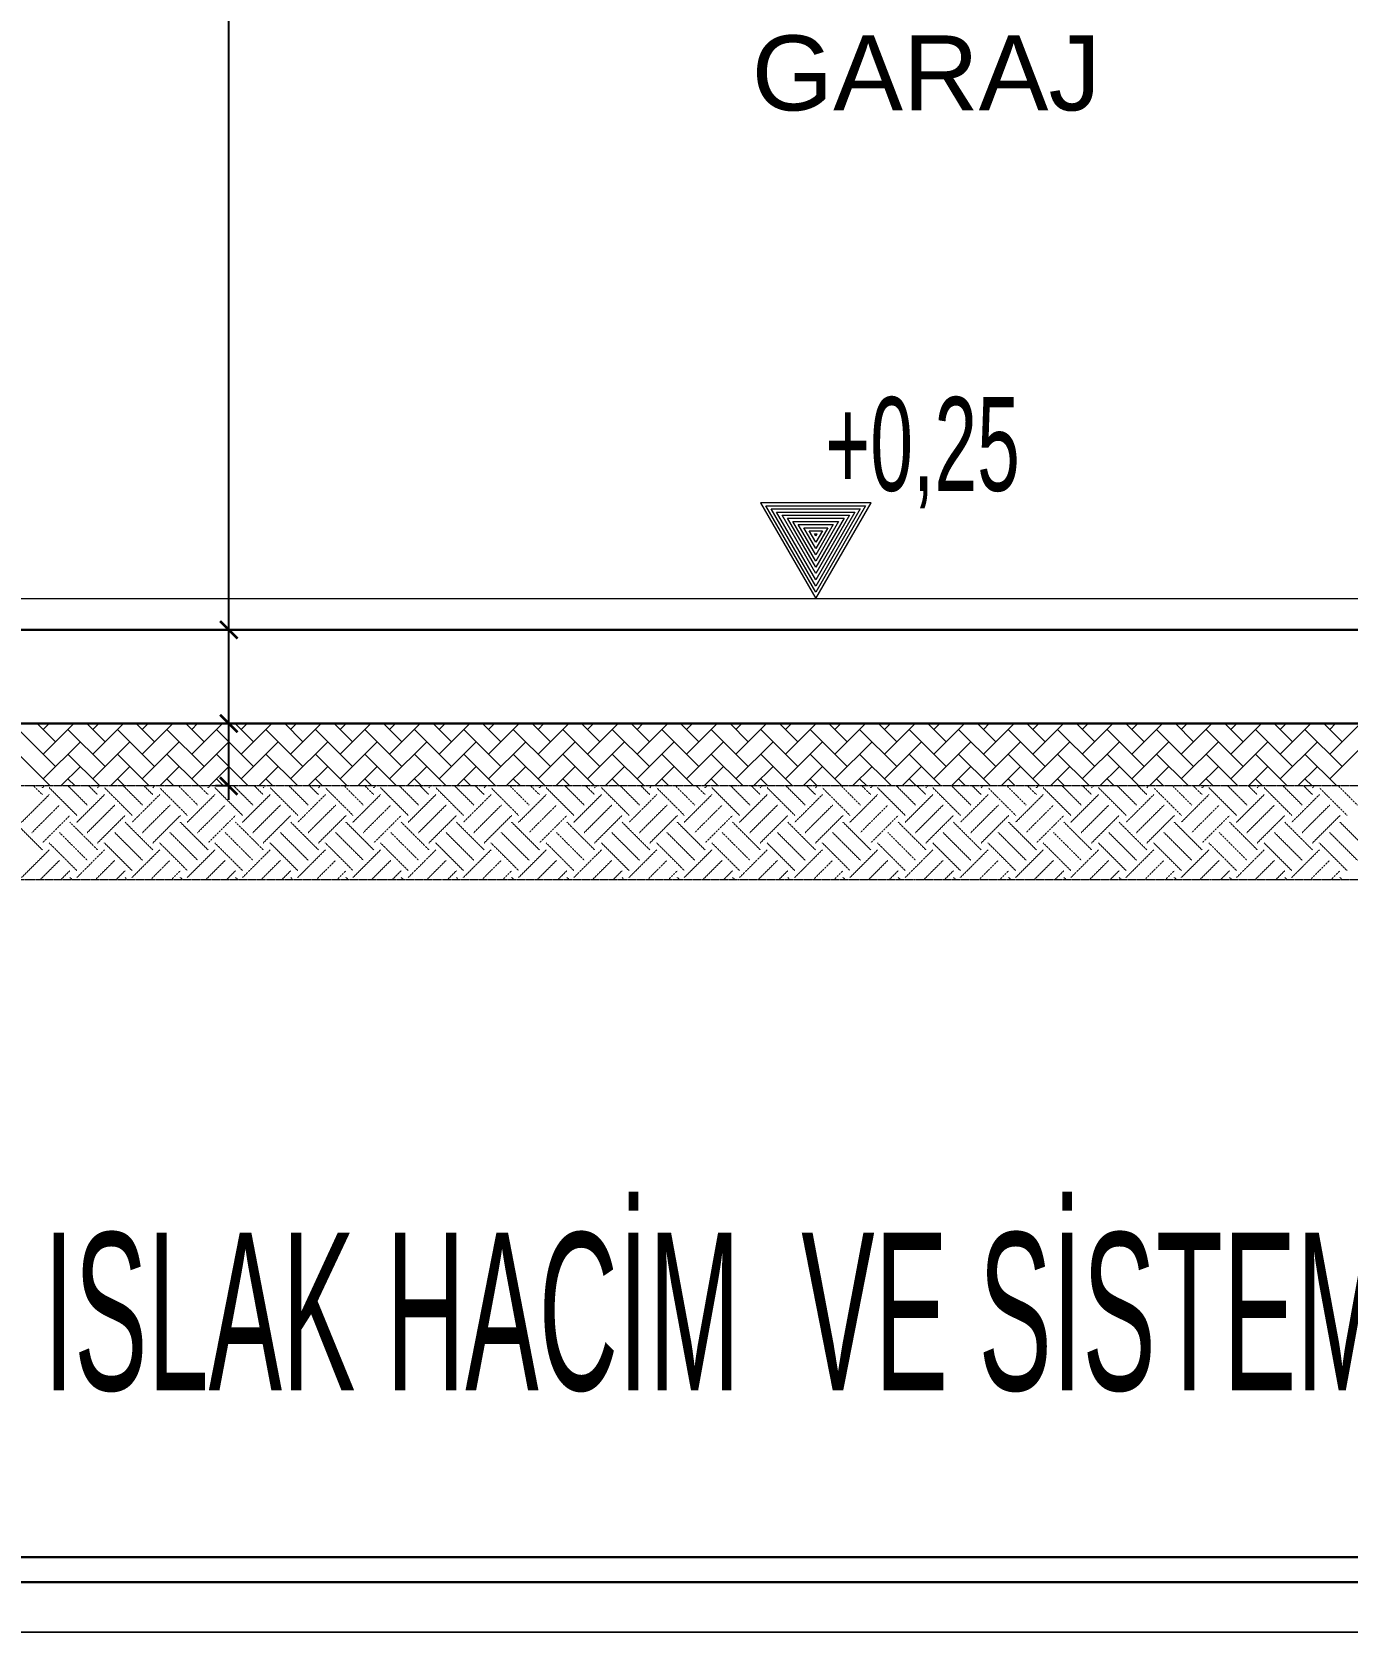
# Model space of a CAD drawing. Extents: x 775040 to 808375, y 4159409 to 4163651.
# Drawn here: x 802654 to 803180, y 4159409 to 4160049 of the extents above; entities that cross this region are included whole.
import ezdxf

# ---------------------------------------------------------------- set-up
doc = ezdxf.new("R2010")
doc.units = 0
doc.header["$MEASUREMENT"] = 0
doc.linetypes.add('DASHED2', pattern=[0.1875, 0.125, -0.0625])
doc.linetypes.add('DUZ', pattern=[500, 500])
doc.layers.get('0').update_dxf_attribs({"linetype": 'DUZ'})
for name, color, linetype, lineweight in [('25yazi', 255, 'Continuous', 15), ('KALIN', 30, 'Continuous', 18), ('P-HatchLight', 200, 'Continuous', 5), ('P-Levels', 240, 'Continuous', 20), ('P-Oklar', 31, 'Continuous', 18), ('Z_antet', 31, 'Continuous', 30), ('Z_iç ölçü dikey', 111, 'Continuous', 25), ('Z_kesit döşeme', 5, 'Continuous', 30), ('Z_sıva', 241, 'Continuous', 5), ('Z_tarama', 8, 'Continuous', 5), ('Z_yazı', 4, 'Continuous', 20)]:
    doc.layers.add(name, color=color, linetype=linetype, lineweight=lineweight)
doc.layers.add('kot', color=4, linetype='Continuous')
doc.styles.add('50', font='swisscl.ttf', dxfattribs={"height": 50})
doc.styles.add('ARIAL', font='ariblk.ttf', dxfattribs={"height": 1})
doc.styles.add('SIMPLEX', font='arial.ttf', dxfattribs={"width": 0.5})

# ---------------------------------------------------------------- blocks, each defined once
blk = doc.blocks.new('KOTLAMAGORUNUS KESITTE')
at = {"layer": 'P-HatchLight'}
for points in [[(0.1521, 0.1484), (0.0722, 0.01), (-0.0077, 0.1484)], [(0.1434, 0.1434), (0.0722, 0.02), (0.0009, 0.1434)], [(0.1348, 0.1384), (0.0722, 0.03), (0.0096, 0.1384)], [(0.1261, 0.1334), (0.0722, 0.04), (0.0183, 0.1334)], [(0.1175, 0.1284), (0.0722, 0.05), (0.0269, 0.1284)], [(0.1088, 0.1234), (0.0722, 0.06), (0.0356, 0.1234)], [(0.1001, 0.1184), (0.0722, 0.07), (0.0442, 0.1184)], [(0.0915, 0.1134), (0.0722, 0.08), (0.0529, 0.1134)], [(0.0828, 0.1084), (0.0722, 0.09), (0.0616, 0.1084)], [(0.0742, 0.1034), (0.0722, 0.1), (0.0702, 0.1034)]]:
    blk.add_lwpolyline(points, close=True, dxfattribs=at)
at = {"layer": 'P-Oklar', "color": 2, "ltscale": 0.5}
blk.add_line((0, 0), (0.7795, 0), dxfattribs=at)
blk.add_lwpolyline([(-0.0164, 0.1534), (0.0722, 0), (0.1608, 0.1534)], close=True, dxfattribs=at)
at = {"layer": 'P-Levels', "color": 7, "style": '50', "width": 0.8}
blk.add_attdef('%%P0.00', (-0.0314, 0.1775), '', height=0.15, dxfattribs=at)
blk = doc.blocks.new('_ARCHTICK')
at = {"color": 0, "linetype": 'ByBlock', "const_width": 0.15}
blk.add_lwpolyline([(-0.5, -0.5), (0.5, 0.5)], dxfattribs=at)

msp = doc.modelspace()

# ---------------------------------------------------------------- linework, layer by layer
at = {"layer": 'KALIN'}
for p, q in [((801720.3, 4159408.75), (808375.4, 4159408.75)), ((808375.4, 4159408.75), (801740.3, 4159408.75))]:
    msp.add_line(p, q, dxfattribs=at)
at = {"layer": 'Z_antet'}
for p, q in [((801870.3, 4159438.75), (808375.4, 4159438.75)), ((808375.4, 4159428.75), (801860.3, 4159428.75))]:
    msp.add_line(p, q, dxfattribs=at)
at = {"layer": 'Z_iç ölçü dikey', "linetype": 'Continuous'}
for p, q in [((802733.03, 4159804.27), (802733.03, 4160547.77)), ((802733.03, 4159766.77), (802733.03, 4159815.27)), ((802733.03, 4159809.77), (802727.73, 4159809.77)), ((802733.03, 4159809.77), (802727.73, 4159809.77)), ((802733.03, 4159741.77), (802733.03, 4159777.77)), ((802733.03, 4159772.27), (802727.73, 4159772.27)), ((802733.03, 4159772.27), (802727.73, 4159772.27)), ((802733.03, 4159747.27), (802727.73, 4159747.27))]:
    msp.add_line(p, q, dxfattribs=at)
at = {"layer": 'Z_kesit döşeme', "linetype": 'Continuous'}
msp.add_lwpolyline([(806062.59, 4159809.77), (802323.76, 4159809.77), (802323.76, 4159622.27), (802473.76, 4159622.27), (802473.76, 4159772.27), (803786.26, 4159772.27), (803786.26, 4159622.27), (803936.26, 4159622.27), (803936.26, 4159772.27), (804786.26, 4159772.27), (804786.26, 4159622.27), (804936.26, 4159622.27), (804936.26, 4159772.27), (806062.59, 4159772.27)], dxfattribs=at)
at = {"layer": 'Z_sıva', "linetype": 'Continuous'}
msp.add_line((802398.76, 4159822.27), (803845.44, 4159822.27), dxfattribs=at)
at = {"layer": 'Z_tarama', "ltscale": 50}
for p, q in [((802663.75, 4159764.94), (802656.42, 4159772.27)), ((802658.8, 4159769.89), (802661.18, 4159772.27)), ((802658.8, 4159759.99), (802671.08, 4159772.27)), ((802683.55, 4159764.94), (802676.22, 4159772.27)), ((802678.6, 4159769.89), (802680.98, 4159772.27)), ((802678.6, 4159759.99), (802690.88, 4159772.27)), ((802703.35, 4159764.94), (802696.02, 4159772.27)), ((802698.4, 4159769.89), (802700.77, 4159772.27)), ((802698.4, 4159759.99), (802710.67, 4159772.27)), ((802723.14, 4159764.94), (802715.82, 4159772.27)), ((802718.2, 4159769.89), (802720.57, 4159772.27)), ((802718.2, 4159759.99), (802730.47, 4159772.27)), ((802742.94, 4159764.94), (802735.62, 4159772.27)), ((802737.99, 4159769.89), (802740.37, 4159772.27)), ((802737.99, 4159759.99), (802750.27, 4159772.27)), ((802762.74, 4159764.94), (802755.41, 4159772.27)), ((802757.79, 4159769.89), (802760.17, 4159772.27)), ((802757.79, 4159759.99), (802770.07, 4159772.27)), ((802782.54, 4159764.94), (802775.21, 4159772.27)), ((802777.59, 4159769.89), (802779.97, 4159772.27)), ((802777.59, 4159759.99), (802789.87, 4159772.27)), ((802802.34, 4159764.94), (802795.01, 4159772.27)), ((802797.39, 4159769.89), (802799.77, 4159772.27)), ((802797.39, 4159759.99), (802809.67, 4159772.27)), ((802822.14, 4159764.94), (802814.81, 4159772.27)), ((802817.19, 4159769.89), (802819.57, 4159772.27)), ((802817.19, 4159759.99), (802829.47, 4159772.27)), ((802841.94, 4159764.94), (802834.61, 4159772.27)), ((802836.99, 4159769.89), (802839.37, 4159772.27)), ((802836.99, 4159759.99), (802849.27, 4159772.27)), ((802861.74, 4159764.94), (802854.41, 4159772.27)), ((802856.79, 4159769.89), (802859.17, 4159772.27)), ((802856.79, 4159759.99), (802869.07, 4159772.27)), ((802881.54, 4159764.94), (802874.21, 4159772.27)), ((802876.59, 4159769.89), (802878.97, 4159772.27)), ((802876.59, 4159759.99), (802888.86, 4159772.27)), ((802901.34, 4159764.94), (802894.01, 4159772.27)), ((802896.39, 4159769.89), (802898.76, 4159772.27)), ((802896.39, 4159759.99), (802908.66, 4159772.27)), ((802921.13, 4159764.94), (802913.81, 4159772.27)), ((802916.19, 4159769.89), (802918.56, 4159772.27)), ((802916.19, 4159759.99), (802928.46, 4159772.27)), ((802940.93, 4159764.94), (802933.61, 4159772.27)), ((802935.98, 4159769.89), (802938.36, 4159772.27)), ((802935.98, 4159759.99), (802948.26, 4159772.27)), ((802960.73, 4159764.94), (802953.4, 4159772.27)), ((802955.78, 4159769.89), (802958.16, 4159772.27)), ((802955.78, 4159759.99), (802968.06, 4159772.27)), ((802980.53, 4159764.94), (802973.2, 4159772.27)), ((802975.58, 4159769.89), (802977.96, 4159772.27)), ((802975.58, 4159759.99), (802987.86, 4159772.27)), ((803000.33, 4159764.94), (802993, 4159772.27)), ((802995.38, 4159769.89), (802997.76, 4159772.27)), ((802995.38, 4159759.99), (803007.66, 4159772.27)), ((803020.13, 4159764.94), (803012.8, 4159772.27)), ((803015.18, 4159769.89), (803017.56, 4159772.27)), ((803015.18, 4159759.99), (803027.46, 4159772.27)), ((803039.93, 4159764.94), (803032.6, 4159772.27)), ((803034.98, 4159769.89), (803037.36, 4159772.27)), ((803034.98, 4159759.99), (803047.26, 4159772.27)), ((803059.73, 4159764.94), (803052.4, 4159772.27)), ((803054.78, 4159769.89), (803057.16, 4159772.27)), ((803054.78, 4159759.99), (803067.06, 4159772.27)), ((803079.53, 4159764.94), (803072.2, 4159772.27)), ((803074.58, 4159769.89), (803076.96, 4159772.27)), ((803074.58, 4159759.99), (803086.85, 4159772.27)), ((803099.33, 4159764.94), (803092, 4159772.27)), ((803094.38, 4159769.89), (803096.75, 4159772.27)), ((803094.38, 4159759.99), (803106.65, 4159772.27)), ((803119.12, 4159764.94), (803111.8, 4159772.27)), ((803114.17, 4159769.89), (803116.55, 4159772.27)), ((803114.17, 4159759.99), (803126.45, 4159772.27)), ((803138.92, 4159764.94), (803131.6, 4159772.27)), ((803133.97, 4159769.89), (803136.35, 4159772.27)), ((803133.97, 4159759.99), (803146.25, 4159772.27)), ((803158.72, 4159764.94), (803151.39, 4159772.27)), ((803153.77, 4159769.89), (803156.15, 4159772.27)), ((803153.77, 4159759.99), (803166.05, 4159772.27)), ((803178.52, 4159764.94), (803171.19, 4159772.27)), ((803173.57, 4159769.89), (803175.95, 4159772.27)), ((803173.57, 4159759.99), (803185.85, 4159772.27)), ((802663.75, 4159755.04), (802648.9, 4159769.89)), ((802658.8, 4159750.09), (802673.65, 4159764.94)), ((802683.55, 4159755.04), (802668.7, 4159769.89)), ((802678.6, 4159750.09), (802693.45, 4159764.94)), ((802703.35, 4159755.04), (802688.5, 4159769.89)), ((802698.4, 4159750.09), (802713.25, 4159764.94)), ((802723.14, 4159755.04), (802708.3, 4159769.89)), ((802718.2, 4159750.09), (802733.04, 4159764.94)), ((802742.94, 4159755.04), (802728.09, 4159769.89)), ((802737.99, 4159750.09), (802752.84, 4159764.94)), ((802762.74, 4159755.04), (802747.89, 4159769.89)), ((802757.79, 4159750.09), (802772.64, 4159764.94)), ((802782.54, 4159755.04), (802767.69, 4159769.89)), ((802777.59, 4159750.09), (802792.44, 4159764.94)), ((802802.34, 4159755.04), (802787.49, 4159769.89)), ((802797.39, 4159750.09), (802812.24, 4159764.94)), ((802822.14, 4159755.04), (802807.29, 4159769.89)), ((802817.19, 4159750.09), (802832.04, 4159764.94)), ((802841.94, 4159755.04), (802827.09, 4159769.89)), ((802836.99, 4159750.09), (802851.84, 4159764.94)), ((802861.74, 4159755.04), (802846.89, 4159769.89)), ((802856.79, 4159750.09), (802871.64, 4159764.94)), ((802881.54, 4159755.04), (802866.69, 4159769.89)), ((802876.59, 4159750.09), (802891.44, 4159764.94)), ((802901.34, 4159755.04), (802886.49, 4159769.89)), ((802896.39, 4159750.09), (802911.24, 4159764.94)), ((802921.13, 4159755.04), (802906.29, 4159769.89)), ((802916.19, 4159750.09), (802931.03, 4159764.94)), ((802940.93, 4159755.04), (802926.08, 4159769.89)), ((802935.98, 4159750.09), (802950.83, 4159764.94)), ((802960.73, 4159755.04), (802945.88, 4159769.89)), ((802955.78, 4159750.09), (802970.63, 4159764.94)), ((802980.53, 4159755.04), (802965.68, 4159769.89)), ((802975.58, 4159750.09), (802990.43, 4159764.94)), ((803000.33, 4159755.04), (802985.48, 4159769.89)), ((802995.38, 4159750.09), (803010.23, 4159764.94)), ((803020.13, 4159755.04), (803005.28, 4159769.89)), ((803015.18, 4159750.09), (803030.03, 4159764.94)), ((803039.93, 4159755.04), (803025.08, 4159769.89)), ((803034.98, 4159750.09), (803049.83, 4159764.94)), ((803059.73, 4159755.04), (803044.88, 4159769.89)), ((803054.78, 4159750.09), (803069.63, 4159764.94)), ((803079.53, 4159755.04), (803064.68, 4159769.89)), ((803074.58, 4159750.09), (803089.43, 4159764.94)), ((803099.33, 4159755.04), (803084.48, 4159769.89)), ((803094.38, 4159750.09), (803109.23, 4159764.94)), ((803119.12, 4159755.04), (803104.28, 4159769.89)), ((803114.17, 4159750.09), (803129.02, 4159764.94)), ((803138.92, 4159755.04), (803124.07, 4159769.89)), ((803133.97, 4159750.09), (803148.82, 4159764.94)), ((803158.72, 4159755.04), (803143.87, 4159769.89)), ((803153.77, 4159750.09), (803168.62, 4159764.94)), ((803178.52, 4159755.04), (803163.67, 4159769.89)), ((803173.57, 4159750.09), (803188.42, 4159764.94)), ((802661.62, 4159747.27), (802648.9, 4159759.99)), ((802681.42, 4159747.27), (802668.7, 4159759.99)), ((802701.22, 4159747.27), (802688.5, 4159759.99)), ((802721.02, 4159747.27), (802708.3, 4159759.99)), ((802740.82, 4159747.27), (802728.09, 4159759.99)), ((802760.62, 4159747.27), (802747.89, 4159759.99)), ((802780.41, 4159747.27), (802767.69, 4159759.99)), ((802800.21, 4159747.27), (802787.49, 4159759.99)), ((802820.01, 4159747.27), (802807.29, 4159759.99)), ((802839.81, 4159747.27), (802827.09, 4159759.99)), ((802859.61, 4159747.27), (802846.89, 4159759.99)), ((802879.41, 4159747.27), (802866.69, 4159759.99)), ((802899.21, 4159747.27), (802886.49, 4159759.99)), ((802919.01, 4159747.27), (802906.29, 4159759.99)), ((802938.81, 4159747.27), (802926.08, 4159759.99)), ((802958.61, 4159747.27), (802945.88, 4159759.99)), ((802978.4, 4159747.27), (802965.68, 4159759.99)), ((802998.2, 4159747.27), (802985.48, 4159759.99)), ((803018, 4159747.27), (803005.28, 4159759.99)), ((803037.8, 4159747.27), (803025.08, 4159759.99)), ((803057.6, 4159747.27), (803044.88, 4159759.99)), ((803077.4, 4159747.27), (803064.68, 4159759.99)), ((803097.2, 4159747.27), (803084.48, 4159759.99)), ((803117, 4159747.27), (803104.28, 4159759.99)), ((803136.8, 4159747.27), (803124.07, 4159759.99)), ((803156.6, 4159747.27), (803143.87, 4159759.99)), ((803176.39, 4159747.27), (803163.67, 4159759.99)), ((802665.88, 4159747.27), (802673.65, 4159755.04)), ((802685.67, 4159747.27), (802693.45, 4159755.04)), ((802705.47, 4159747.27), (802713.25, 4159755.04)), ((802725.27, 4159747.27), (802733.04, 4159755.04)), ((802745.07, 4159747.27), (802752.84, 4159755.04)), ((802764.87, 4159747.27), (802772.64, 4159755.04)), ((802784.67, 4159747.27), (802792.44, 4159755.04)), ((802804.47, 4159747.27), (802812.24, 4159755.04)), ((802824.27, 4159747.27), (802832.04, 4159755.04)), ((802844.07, 4159747.27), (802851.84, 4159755.04)), ((802863.86, 4159747.27), (802871.64, 4159755.04)), ((802883.66, 4159747.27), (802891.44, 4159755.04)), ((802903.46, 4159747.27), (802911.24, 4159755.04)), ((802923.26, 4159747.27), (802931.03, 4159755.04)), ((802943.06, 4159747.27), (802950.83, 4159755.04)), ((802962.86, 4159747.27), (802970.63, 4159755.04)), ((802982.66, 4159747.27), (802990.43, 4159755.04)), ((803002.46, 4159747.27), (803010.23, 4159755.04)), ((803022.26, 4159747.27), (803030.03, 4159755.04)), ((803042.06, 4159747.27), (803049.83, 4159755.04)), ((803061.85, 4159747.27), (803069.63, 4159755.04)), ((803081.65, 4159747.27), (803089.43, 4159755.04)), ((803101.45, 4159747.27), (803109.23, 4159755.04)), ((803121.25, 4159747.27), (803129.02, 4159755.04)), ((803141.05, 4159747.27), (803148.82, 4159755.04)), ((803160.85, 4159747.27), (803168.62, 4159755.04)), ((802671.52, 4159747.27), (802668.7, 4159750.09)), ((802691.32, 4159747.27), (802688.5, 4159750.09)), ((802711.12, 4159747.27), (802708.3, 4159750.09)), ((802730.92, 4159747.27), (802728.09, 4159750.09)), ((802750.72, 4159747.27), (802747.89, 4159750.09)), ((802770.52, 4159747.27), (802767.69, 4159750.09)), ((802790.31, 4159747.27), (802787.49, 4159750.09)), ((802810.11, 4159747.27), (802807.29, 4159750.09)), ((802829.91, 4159747.27), (802827.09, 4159750.09)), ((802849.71, 4159747.27), (802846.89, 4159750.09)), ((802869.51, 4159747.27), (802866.69, 4159750.09)), ((802889.31, 4159747.27), (802886.49, 4159750.09)), ((802909.11, 4159747.27), (802906.29, 4159750.09)), ((802928.91, 4159747.27), (802926.08, 4159750.09)), ((802948.71, 4159747.27), (802945.88, 4159750.09)), ((802968.51, 4159747.27), (802965.68, 4159750.09)), ((802988.3, 4159747.27), (802985.48, 4159750.09)), ((803008.1, 4159747.27), (803005.28, 4159750.09)), ((803027.9, 4159747.27), (803025.08, 4159750.09)), ((803047.7, 4159747.27), (803044.88, 4159750.09)), ((803067.5, 4159747.27), (803064.68, 4159750.09)), ((803087.3, 4159747.27), (803084.48, 4159750.09)), ((803107.1, 4159747.27), (803104.28, 4159750.09)), ((803126.9, 4159747.27), (803124.07, 4159750.09)), ((803146.7, 4159747.27), (803143.87, 4159750.09)), ((803166.5, 4159747.27), (803163.67, 4159750.09))]:
    msp.add_line(p, q, dxfattribs=at)
at = {"layer": 'Z_tarama', "linetype": 'DASHED2'}
for p, q in [((803786.26, 4159747.27), (802473.76, 4159747.27)), ((802658.44, 4159743.79), (802654.97, 4159747.27)), ((802658.44, 4159746.56), (802659.16, 4159747.27)), ((802672.26, 4159735.51), (802661.21, 4159746.56)), ((802676.4, 4159739.65), (802668.78, 4159747.27)), ((802680.54, 4159743.79), (802677.07, 4159747.27)), ((802680.54, 4159746.56), (802681.25, 4159747.27)), ((802694.35, 4159735.51), (802683.3, 4159746.56)), ((802698.5, 4159739.65), (802690.88, 4159747.27)), ((802702.64, 4159743.79), (802699.16, 4159747.27)), ((802702.64, 4159746.56), (802703.35, 4159747.27)), ((802716.45, 4159735.51), (802705.4, 4159746.56)), ((802720.59, 4159739.65), (802712.97, 4159747.27)), ((802724.74, 4159743.79), (802721.26, 4159747.27)), ((802724.74, 4159746.56), (802725.45, 4159747.27)), ((802738.55, 4159735.51), (802727.5, 4159746.56)), ((802742.69, 4159739.65), (802735.07, 4159747.27)), ((802746.83, 4159743.79), (802743.36, 4159747.27)), ((802746.83, 4159746.56), (802747.55, 4159747.27)), ((802760.64, 4159735.51), (802749.6, 4159746.56)), ((802764.79, 4159739.65), (802757.17, 4159747.27)), ((802768.93, 4159743.79), (802765.45, 4159747.27)), ((802768.93, 4159746.56), (802769.64, 4159747.27)), ((802782.74, 4159735.51), (802771.69, 4159746.56)), ((802786.88, 4159739.65), (802779.27, 4159747.27)), ((802791.03, 4159743.79), (802787.55, 4159747.27)), ((802791.03, 4159746.56), (802791.74, 4159747.27)), ((802804.84, 4159735.51), (802793.79, 4159746.56)), ((802808.98, 4159739.65), (802801.36, 4159747.27)), ((802813.12, 4159743.79), (802809.65, 4159747.27)), ((802813.12, 4159746.56), (802813.84, 4159747.27)), ((802826.93, 4159735.51), (802815.89, 4159746.56)), ((802831.08, 4159739.65), (802823.46, 4159747.27)), ((802835.22, 4159743.79), (802831.75, 4159747.27)), ((802835.22, 4159746.56), (802835.93, 4159747.27)), ((802849.03, 4159735.51), (802837.98, 4159746.56)), ((802853.18, 4159739.65), (802845.56, 4159747.27)), ((802857.32, 4159743.79), (802853.84, 4159747.27)), ((802857.32, 4159746.56), (802858.03, 4159747.27)), ((802871.13, 4159735.51), (802860.08, 4159746.56)), ((802875.27, 4159739.65), (802867.65, 4159747.27)), ((802879.42, 4159743.79), (802875.94, 4159747.27)), ((802879.42, 4159746.56), (802880.13, 4159747.27)), ((802893.23, 4159735.51), (802882.18, 4159746.56)), ((802897.37, 4159739.65), (802889.75, 4159747.27)), ((802901.51, 4159743.79), (802898.04, 4159747.27)), ((802901.51, 4159746.56), (802902.23, 4159747.27)), ((802915.32, 4159735.51), (802904.27, 4159746.56)), ((802919.47, 4159739.65), (802911.85, 4159747.27)), ((802923.61, 4159743.79), (802920.13, 4159747.27)), ((802923.61, 4159746.56), (802924.32, 4159747.27)), ((802937.42, 4159735.51), (802926.37, 4159746.56)), ((802941.56, 4159739.65), (802933.95, 4159747.27)), ((802945.71, 4159743.79), (802942.23, 4159747.27)), ((802945.71, 4159746.56), (802946.42, 4159747.27)), ((802959.52, 4159735.51), (802948.47, 4159746.56)), ((802963.66, 4159739.65), (802956.04, 4159747.27)), ((802967.8, 4159743.79), (802964.33, 4159747.27)), ((802967.8, 4159746.56), (802968.52, 4159747.27)), ((802981.61, 4159735.51), (802970.57, 4159746.56)), ((802985.76, 4159739.65), (802978.14, 4159747.27)), ((802989.9, 4159743.79), (802986.43, 4159747.27)), ((802989.9, 4159746.56), (802990.61, 4159747.27)), ((803003.71, 4159735.51), (802992.66, 4159746.56)), ((803007.85, 4159739.65), (803000.24, 4159747.27)), ((803012, 4159743.79), (803008.52, 4159747.27)), ((803012, 4159746.56), (803012.71, 4159747.27)), ((803025.81, 4159735.51), (803014.76, 4159746.56)), ((803029.95, 4159739.65), (803022.33, 4159747.27)), ((803034.1, 4159743.79), (803030.62, 4159747.27)), ((803034.1, 4159746.56), (803034.81, 4159747.27)), ((803047.91, 4159735.51), (803036.86, 4159746.56)), ((803052.05, 4159739.65), (803044.43, 4159747.27)), ((803056.19, 4159743.79), (803052.72, 4159747.27)), ((803056.19, 4159746.56), (803056.91, 4159747.27)), ((803070, 4159735.51), (803058.95, 4159746.56)), ((803074.15, 4159739.65), (803066.53, 4159747.27)), ((803078.29, 4159743.79), (803074.81, 4159747.27)), ((803078.29, 4159746.56), (803079, 4159747.27)), ((803092.1, 4159735.51), (803081.05, 4159746.56)), ((803096.24, 4159739.65), (803088.62, 4159747.27)), ((803100.39, 4159743.79), (803096.91, 4159747.27)), ((803100.39, 4159746.56), (803101.1, 4159747.27)), ((803114.2, 4159735.51), (803103.15, 4159746.56)), ((803118.34, 4159739.65), (803110.72, 4159747.27)), ((803122.48, 4159743.79), (803119.01, 4159747.27)), ((803122.48, 4159746.56), (803123.2, 4159747.27)), ((803136.29, 4159735.51), (803125.25, 4159746.56)), ((803140.44, 4159739.65), (803132.82, 4159747.27)), ((803144.58, 4159743.79), (803141.11, 4159747.27)), ((803144.58, 4159746.56), (803145.29, 4159747.27)), ((803158.39, 4159735.51), (803147.34, 4159746.56)), ((803162.53, 4159739.65), (803154.92, 4159747.27)), ((803166.68, 4159743.79), (803163.2, 4159747.27)), ((803166.68, 4159746.56), (803167.39, 4159747.27)), ((803180.49, 4159735.51), (803169.44, 4159746.56)), ((803184.63, 4159739.65), (803177.01, 4159747.27)), ((802650.16, 4159732.75), (802661.21, 4159743.79)), ((802654.3, 4159728.6), (802665.35, 4159739.65)), ((802672.26, 4159732.75), (802683.3, 4159743.79)), ((802676.4, 4159728.6), (802687.45, 4159739.65)), ((802694.35, 4159732.75), (802705.4, 4159743.79)), ((802698.5, 4159728.6), (802709.54, 4159739.65)), ((802716.45, 4159732.75), (802727.5, 4159743.79)), ((802720.59, 4159728.6), (802731.64, 4159739.65)), ((802738.55, 4159732.75), (802749.6, 4159743.79)), ((802742.69, 4159728.6), (802753.74, 4159739.65)), ((802760.64, 4159732.75), (802771.69, 4159743.79)), ((802764.79, 4159728.6), (802775.84, 4159739.65)), ((802782.74, 4159732.75), (802793.79, 4159743.79)), ((802786.88, 4159728.6), (802797.93, 4159739.65)), ((802804.84, 4159732.75), (802815.89, 4159743.79)), ((802808.98, 4159728.6), (802820.03, 4159739.65)), ((802826.93, 4159732.75), (802837.98, 4159743.79)), ((802831.08, 4159728.6), (802842.13, 4159739.65)), ((802849.03, 4159732.75), (802860.08, 4159743.79)), ((802853.18, 4159728.6), (802864.22, 4159739.65)), ((802871.13, 4159732.75), (802882.18, 4159743.79)), ((802875.27, 4159728.6), (802886.32, 4159739.65)), ((802893.23, 4159732.75), (802904.27, 4159743.79)), ((802897.37, 4159728.6), (802908.42, 4159739.65)), ((802915.32, 4159732.75), (802926.37, 4159743.79)), ((802919.47, 4159728.6), (802930.51, 4159739.65)), ((802937.42, 4159732.75), (802948.47, 4159743.79)), ((802941.56, 4159728.6), (802952.61, 4159739.65)), ((802959.52, 4159732.75), (802970.57, 4159743.79)), ((802963.66, 4159728.6), (802974.71, 4159739.65)), ((802981.61, 4159732.75), (802992.66, 4159743.79)), ((802985.76, 4159728.6), (802996.81, 4159739.65)), ((803003.71, 4159732.75), (803014.76, 4159743.79)), ((803007.85, 4159728.6), (803018.9, 4159739.65)), ((803025.81, 4159732.75), (803036.86, 4159743.79)), ((803029.95, 4159728.6), (803041, 4159739.65)), ((803047.91, 4159732.75), (803058.95, 4159743.79)), ((803052.05, 4159728.6), (803063.1, 4159739.65)), ((803070, 4159732.75), (803081.05, 4159743.79)), ((803074.15, 4159728.6), (803085.19, 4159739.65)), ((803092.1, 4159732.75), (803103.15, 4159743.79)), ((803096.24, 4159728.6), (803107.29, 4159739.65)), ((803114.2, 4159732.75), (803125.25, 4159743.79)), ((803118.34, 4159728.6), (803129.39, 4159739.65)), ((803136.29, 4159732.75), (803147.34, 4159743.79)), ((803140.44, 4159728.6), (803151.49, 4159739.65)), ((803158.39, 4159732.75), (803169.44, 4159743.79)), ((803162.53, 4159728.6), (803173.58, 4159739.65)), ((802658.44, 4159721.7), (802647.4, 4159732.75)), ((802658.44, 4159724.46), (802669.49, 4159735.51)), ((802680.54, 4159721.7), (802669.49, 4159732.75)), ((802680.54, 4159724.46), (802691.59, 4159735.51)), ((802702.64, 4159721.7), (802691.59, 4159732.75)), ((802702.64, 4159724.46), (802713.69, 4159735.51)), ((802724.74, 4159721.7), (802713.69, 4159732.75)), ((802724.74, 4159724.46), (802735.78, 4159735.51)), ((802746.83, 4159721.7), (802735.78, 4159732.75)), ((802746.83, 4159724.46), (802757.88, 4159735.51)), ((802768.93, 4159721.7), (802757.88, 4159732.75)), ((802768.93, 4159724.46), (802779.98, 4159735.51)), ((802791.03, 4159721.7), (802779.98, 4159732.75)), ((802791.03, 4159724.46), (802802.08, 4159735.51)), ((802813.12, 4159721.7), (802802.08, 4159732.75)), ((802813.12, 4159724.46), (802824.17, 4159735.51)), ((802835.22, 4159721.7), (802824.17, 4159732.75)), ((802835.22, 4159724.46), (802846.27, 4159735.51)), ((802857.32, 4159721.7), (802846.27, 4159732.75)), ((802857.32, 4159724.46), (802868.37, 4159735.51)), ((802879.42, 4159721.7), (802868.37, 4159732.75)), ((802879.42, 4159724.46), (802890.46, 4159735.51)), ((802901.51, 4159721.7), (802890.46, 4159732.75)), ((802901.51, 4159724.46), (802912.56, 4159735.51)), ((802923.61, 4159721.7), (802912.56, 4159732.75)), ((802923.61, 4159724.46), (802934.66, 4159735.51)), ((802945.71, 4159721.7), (802934.66, 4159732.75)), ((802945.71, 4159724.46), (802956.76, 4159735.51)), ((802967.8, 4159721.7), (802956.76, 4159732.75)), ((802967.8, 4159724.46), (802978.85, 4159735.51)), ((802989.9, 4159721.7), (802978.85, 4159732.75)), ((802989.9, 4159724.46), (803000.95, 4159735.51)), ((803012, 4159721.7), (803000.95, 4159732.75)), ((803012, 4159724.46), (803023.05, 4159735.51)), ((803034.1, 4159721.7), (803023.05, 4159732.75)), ((803034.1, 4159724.46), (803045.14, 4159735.51)), ((803056.19, 4159721.7), (803045.14, 4159732.75)), ((803056.19, 4159724.46), (803067.24, 4159735.51)), ((803078.29, 4159721.7), (803067.24, 4159732.75)), ((803078.29, 4159724.46), (803089.34, 4159735.51)), ((803100.39, 4159721.7), (803089.34, 4159732.75)), ((803100.39, 4159724.46), (803111.43, 4159735.51)), ((803122.48, 4159721.7), (803111.43, 4159732.75)), ((803122.48, 4159724.46), (803133.53, 4159735.51)), ((803144.58, 4159721.7), (803133.53, 4159732.75)), ((803144.58, 4159724.46), (803155.63, 4159735.51)), ((803166.68, 4159721.7), (803155.63, 4159732.75)), ((803166.68, 4159724.46), (803177.73, 4159735.51)), ((803188.77, 4159721.7), (803177.73, 4159732.75)), ((802676.4, 4159717.55), (802665.35, 4159728.6)), ((802698.5, 4159717.55), (802687.45, 4159728.6)), ((802720.59, 4159717.55), (802709.54, 4159728.6)), ((802742.69, 4159717.55), (802731.64, 4159728.6)), ((802764.79, 4159717.55), (802753.74, 4159728.6)), ((802786.88, 4159717.55), (802775.84, 4159728.6)), ((802808.98, 4159717.55), (802797.93, 4159728.6)), ((802831.08, 4159717.55), (802820.03, 4159728.6)), ((802853.18, 4159717.55), (802842.13, 4159728.6)), ((802875.27, 4159717.55), (802864.22, 4159728.6)), ((802897.37, 4159717.55), (802886.32, 4159728.6)), ((802919.47, 4159717.55), (802908.42, 4159728.6)), ((802941.56, 4159717.55), (802930.51, 4159728.6)), ((802963.66, 4159717.55), (802952.61, 4159728.6)), ((802985.76, 4159717.55), (802974.71, 4159728.6)), ((803007.85, 4159717.55), (802996.81, 4159728.6)), ((803029.95, 4159717.55), (803018.9, 4159728.6)), ((803052.05, 4159717.55), (803041, 4159728.6)), ((803074.15, 4159717.55), (803063.1, 4159728.6)), ((803096.24, 4159717.55), (803085.19, 4159728.6)), ((803118.34, 4159717.55), (803107.29, 4159728.6)), ((803140.44, 4159717.55), (803129.39, 4159728.6)), ((803162.53, 4159717.55), (803151.49, 4159728.6)), ((803184.63, 4159717.55), (803173.58, 4159728.6)), ((802650.16, 4159710.65), (802661.21, 4159721.7)), ((802672.26, 4159713.41), (802661.21, 4159724.46)), ((802672.26, 4159710.65), (802683.3, 4159721.7)), ((802694.35, 4159713.41), (802683.3, 4159724.46)), ((802694.35, 4159710.65), (802705.4, 4159721.7)), ((802716.45, 4159713.41), (802705.4, 4159724.46)), ((802716.45, 4159710.65), (802727.5, 4159721.7)), ((802738.55, 4159713.41), (802727.5, 4159724.46)), ((802738.55, 4159710.65), (802749.6, 4159721.7)), ((802760.64, 4159713.41), (802749.6, 4159724.46)), ((802760.64, 4159710.65), (802771.69, 4159721.7)), ((802782.74, 4159713.41), (802771.69, 4159724.46)), ((802782.74, 4159710.65), (802793.79, 4159721.7)), ((802804.84, 4159713.41), (802793.79, 4159724.46)), ((802804.84, 4159710.65), (802815.89, 4159721.7)), ((802826.93, 4159713.41), (802815.89, 4159724.46)), ((802826.93, 4159710.65), (802837.98, 4159721.7)), ((802849.03, 4159713.41), (802837.98, 4159724.46)), ((802849.03, 4159710.65), (802860.08, 4159721.7)), ((802871.13, 4159713.41), (802860.08, 4159724.46)), ((802871.13, 4159710.65), (802882.18, 4159721.7)), ((802893.23, 4159713.41), (802882.18, 4159724.46)), ((802893.23, 4159710.65), (802904.27, 4159721.7)), ((802915.32, 4159713.41), (802904.27, 4159724.46)), ((802915.32, 4159710.65), (802926.37, 4159721.7)), ((802937.42, 4159713.41), (802926.37, 4159724.46)), ((802937.42, 4159710.65), (802948.47, 4159721.7)), ((802959.52, 4159713.41), (802948.47, 4159724.46)), ((802959.52, 4159710.65), (802970.57, 4159721.7)), ((802981.61, 4159713.41), (802970.57, 4159724.46)), ((802981.61, 4159710.65), (802992.66, 4159721.7)), ((803003.71, 4159713.41), (802992.66, 4159724.46)), ((803003.71, 4159710.65), (803014.76, 4159721.7)), ((803025.81, 4159713.41), (803014.76, 4159724.46)), ((803025.81, 4159710.65), (803036.86, 4159721.7)), ((803047.91, 4159713.41), (803036.86, 4159724.46)), ((803047.91, 4159710.65), (803058.95, 4159721.7)), ((803070, 4159713.41), (803058.95, 4159724.46)), ((803070, 4159710.65), (803081.05, 4159721.7)), ((803092.1, 4159713.41), (803081.05, 4159724.46)), ((803092.1, 4159710.65), (803103.15, 4159721.7)), ((803114.2, 4159713.41), (803103.15, 4159724.46)), ((803114.2, 4159710.65), (803125.25, 4159721.7)), ((803136.29, 4159713.41), (803125.25, 4159724.46)), ((803136.29, 4159710.65), (803147.34, 4159721.7)), ((803158.39, 4159713.41), (803147.34, 4159724.46)), ((803158.39, 4159710.65), (803169.44, 4159721.7)), ((803180.49, 4159713.41), (803169.44, 4159724.46)), ((802657.57, 4159709.77), (802665.35, 4159717.55)), ((802665.85, 4159709.77), (802669.49, 4159713.41)), ((802679.66, 4159709.77), (802687.45, 4159717.55)), ((802687.95, 4159709.77), (802691.59, 4159713.41)), ((802701.76, 4159709.77), (802709.54, 4159717.55)), ((802710.05, 4159709.77), (802713.69, 4159713.41)), ((802723.86, 4159709.77), (802731.64, 4159717.55)), ((802732.14, 4159709.77), (802735.78, 4159713.41)), ((802745.95, 4159709.77), (802753.74, 4159717.55)), ((802754.24, 4159709.77), (802757.88, 4159713.41)), ((802768.05, 4159709.77), (802775.84, 4159717.55)), ((802776.34, 4159709.77), (802779.98, 4159713.41)), ((802790.15, 4159709.77), (802797.93, 4159717.55)), ((802798.43, 4159709.77), (802802.08, 4159713.41)), ((802812.24, 4159709.77), (802820.03, 4159717.55)), ((802820.53, 4159709.77), (802824.17, 4159713.41)), ((802834.34, 4159709.77), (802842.13, 4159717.55)), ((802842.63, 4159709.77), (802846.27, 4159713.41)), ((802856.44, 4159709.77), (802864.22, 4159717.55)), ((802864.73, 4159709.77), (802868.37, 4159713.41)), ((802878.54, 4159709.77), (802886.32, 4159717.55)), ((802886.82, 4159709.77), (802890.46, 4159713.41)), ((802900.63, 4159709.77), (802908.42, 4159717.55)), ((802908.92, 4159709.77), (802912.56, 4159713.41)), ((802922.73, 4159709.77), (802930.51, 4159717.55)), ((802931.02, 4159709.77), (802934.66, 4159713.41)), ((802944.83, 4159709.77), (802952.61, 4159717.55)), ((802953.11, 4159709.77), (802956.76, 4159713.41)), ((802966.92, 4159709.77), (802974.71, 4159717.55)), ((802975.21, 4159709.77), (802978.85, 4159713.41)), ((802989.02, 4159709.77), (802996.81, 4159717.55)), ((802997.31, 4159709.77), (803000.95, 4159713.41)), ((803011.12, 4159709.77), (803018.9, 4159717.55)), ((803019.41, 4159709.77), (803023.05, 4159713.41)), ((803033.22, 4159709.77), (803041, 4159717.55)), ((803041.5, 4159709.77), (803045.14, 4159713.41)), ((803055.31, 4159709.77), (803063.1, 4159717.55)), ((803063.6, 4159709.77), (803067.24, 4159713.41)), ((803077.41, 4159709.77), (803085.19, 4159717.55)), ((803085.7, 4159709.77), (803089.34, 4159713.41)), ((803099.51, 4159709.77), (803107.29, 4159717.55)), ((803107.79, 4159709.77), (803111.43, 4159713.41)), ((803121.6, 4159709.77), (803129.39, 4159717.55)), ((803129.89, 4159709.77), (803133.53, 4159713.41)), ((803143.7, 4159709.77), (803151.49, 4159717.55)), ((803151.99, 4159709.77), (803155.63, 4159713.41)), ((803165.8, 4159709.77), (803173.58, 4159717.55)), ((803174.08, 4159709.77), (803177.73, 4159713.41)), ((803786.26, 4159709.77), (802473.76, 4159709.77)), ((802670.37, 4159709.77), (802669.49, 4159710.65)), ((802692.47, 4159709.77), (802691.59, 4159710.65)), ((802714.57, 4159709.77), (802713.69, 4159710.65)), ((802736.66, 4159709.77), (802735.78, 4159710.65)), ((802758.76, 4159709.77), (802757.88, 4159710.65)), ((802780.86, 4159709.77), (802779.98, 4159710.65)), ((802802.95, 4159709.77), (802802.08, 4159710.65)), ((802825.05, 4159709.77), (802824.17, 4159710.65)), ((802847.15, 4159709.77), (802846.27, 4159710.65)), ((802869.25, 4159709.77), (802868.37, 4159710.65)), ((802891.34, 4159709.77), (802890.46, 4159710.65)), ((802913.44, 4159709.77), (802912.56, 4159710.65)), ((802935.54, 4159709.77), (802934.66, 4159710.65)), ((802957.63, 4159709.77), (802956.76, 4159710.65)), ((802979.73, 4159709.77), (802978.85, 4159710.65)), ((803001.83, 4159709.77), (803000.95, 4159710.65)), ((803023.93, 4159709.77), (803023.05, 4159710.65)), ((803046.02, 4159709.77), (803045.14, 4159710.65)), ((803068.12, 4159709.77), (803067.24, 4159710.65)), ((803090.22, 4159709.77), (803089.34, 4159710.65)), ((803112.31, 4159709.77), (803111.43, 4159710.65)), ((803134.41, 4159709.77), (803133.53, 4159710.65)), ((803156.51, 4159709.77), (803155.63, 4159710.65)), ((803178.61, 4159709.77), (803177.73, 4159710.65))]:
    msp.add_line(p, q, dxfattribs=at)

# ---------------------------------------------------------------- block references
at = {"layer": 'kot'}
ref = msp.add_blockref('KOTLAMAGORUNUS KESITTE', (802949.86, 4159822.27), dxfattribs=dict(at, xscale=250, yscale=250, zscale=250))
ref.add_attrib('%%P0.00', '+0,25', (802971.77, 4159865.35), dxfattribs={"layer": '25yazi', "height": 37.5, "style": '50', "width": 0.8})
at = {"layer": 'Z_iç ölçü dikey', "linetype": 'Continuous', "xscale": 7, "yscale": 7, "zscale": 7}
for p, rotation in [((802733.03, 4159809.77), 270), ((802733.03, 4159809.77), 90), ((802733.03, 4159772.27), 270), ((802733.03, 4159772.27), 90), ((802733.03, 4159747.27), 270)]:
    msp.add_blockref('_ARCHTICK', p, dxfattribs=dict(at, rotation=rotation))

# ---------------------------------------------------------------- texts
at = {"layer": 'Z_yazı', "ltscale": 0.01, "style": 'SIMPLEX', "width": 0.5}
msp.add_text('MERDİVEN - ISLAK HACİM  VE SİSTEM DETAYI DETAYI  ÖLÇEK 1/20', height=63, dxfattribs=at).set_placement((802387.6, 4159505.51))
at = {"layer": 'Z_yazı', "linetype": 'Continuous', "insert": (803012.14, 4160032.36), "char_height": 30, "width": 747.8445, "attachment_point": 5, "style": 'ARIAL'}
msp.add_mtext('{\\fArial|b0|i0|c162|p34;GARAJ}', dxfattribs=at)

doc.saveas('drawing.dxf')
